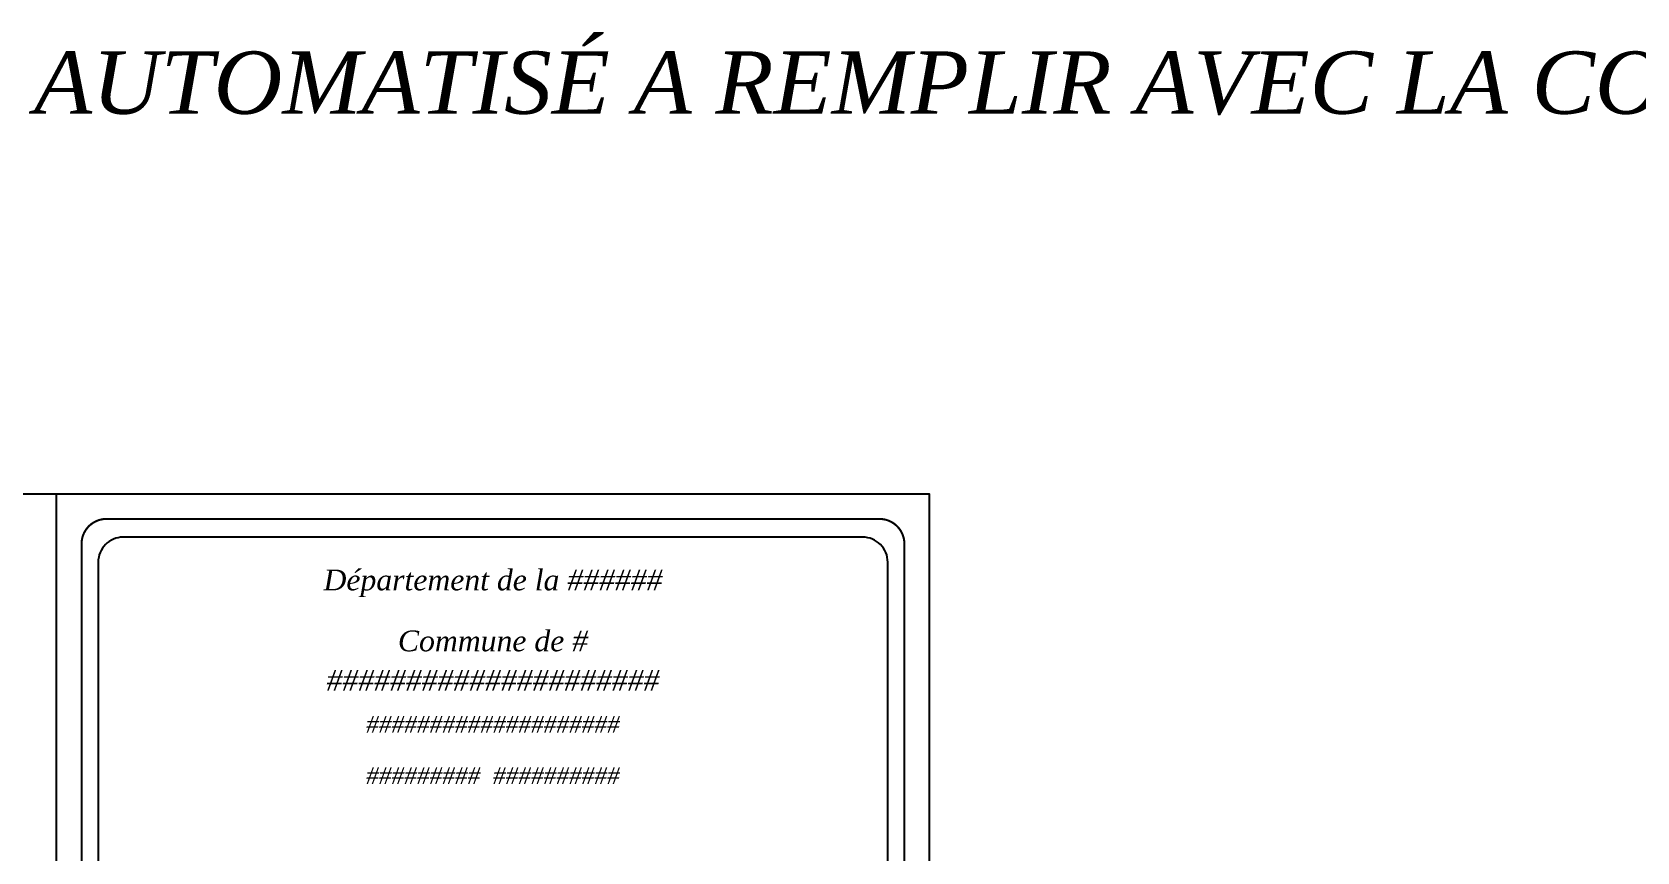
# Paper-space layout 'Layout1' of a CAD drawing. Extents: x -43 to 2298, y -18 to 768.
# Drawn here: x 321.9 to 708, y 570.3 to 767.6 of the extents above; entities that cross this region are included whole.
import ezdxf
from ezdxf.enums import TextEntityAlignment as Align

# ---------------------------------------------------------------- set-up
doc = ezdxf.new("R2010")
doc.units = 0
doc.header["$LTSCALE"] = 2
doc.layers.add('CARTOUCHE', color=7, linetype='Continuous')
doc.styles.add('CARTOUCHE', font='timesi.ttf', dxfattribs={"height": 1})

psp = doc.layouts.get("Layout1")

# ---------------------------------------------------------------- linework, layer by layer
at = {"layer": 'CARTOUCHE', "flags": 128}
psp.add_lwpolyline([(117.78, 359.44), (117.78, 656.44), (537.78, 656.44), (537.78, 359.44)], close=True, dxfattribs=at)
at = {"layer": 'CARTOUCHE'}
psp.add_lwpolyline([(327.78, 656.44), (537.78, 656.44), (537.78, 359.44), (327.78, 359.44), (327.78, 656.44)], dxfattribs=at)
psp.add_lwpolyline([(327.78, 656.44), (537.78, 656.44), (537.78, 359.44), (327.78, 359.44), (327.78, 656.44)], dxfattribs=at)
at = {"layer": 'CARTOUCHE', "const_width": 0.5}
psp.add_lwpolyline([(339.78, 650.44), (525.78, 650.44, -0.414214), (531.78, 644.44), (531.78, 371.44, -0.414214), (525.78, 365.44), (339.78, 365.44, -0.414214), (333.78, 371.44), (333.78, 644.44, -0.414214)], format="xyb", close=True, dxfattribs=at)
at = {"layer": 'CARTOUCHE', "flags": 128}
psp.add_lwpolyline([(527.78, 488.38), (527.78, 507.94), (527.78, 640.04, 0.414214), (521.78, 646.04), (343.78, 646.04, 0.414214), (337.78, 640.04), (337.78, 507.94), (337.78, 500.85, -0.004587), (337.78, 487.73, 0.009813)], format="xyb", dxfattribs=at)

# ---------------------------------------------------------------- texts
at = {"layer": 'CARTOUCHE', "color": 1, "style": 'CARTOUCHE', "width": 1.01}
psp.add_text('CARTOUCHE AUTOMATISÉ A REMPLIR AVEC LA COMMANDE CCAR', height=15, rotation=360, dxfattribs=at).set_placement((529.2, 755.41), align=Align.MIDDLE_CENTER)
at = {"layer": 'CARTOUCHE', "style": 'CARTOUCHE', "width": 1.01}
for s, p in [('Département de la ######', (432.78, 635.75)), ('Commune de #', (432.78, 621.09)), ('#####################', (432.78, 611.61))]:
    psp.add_text(s, height=5, rotation=360, dxfattribs=at).set_placement(p, align=Align.MIDDLE_CENTER)
for s, p in [('####################', (432.78, 601)), ('#########  ##########', (432.78, 588.67))]:
    psp.add_text(s, height=4, rotation=0, dxfattribs=at).set_placement(p, align=Align.MIDDLE)

doc.saveas('drawing.dxf')
